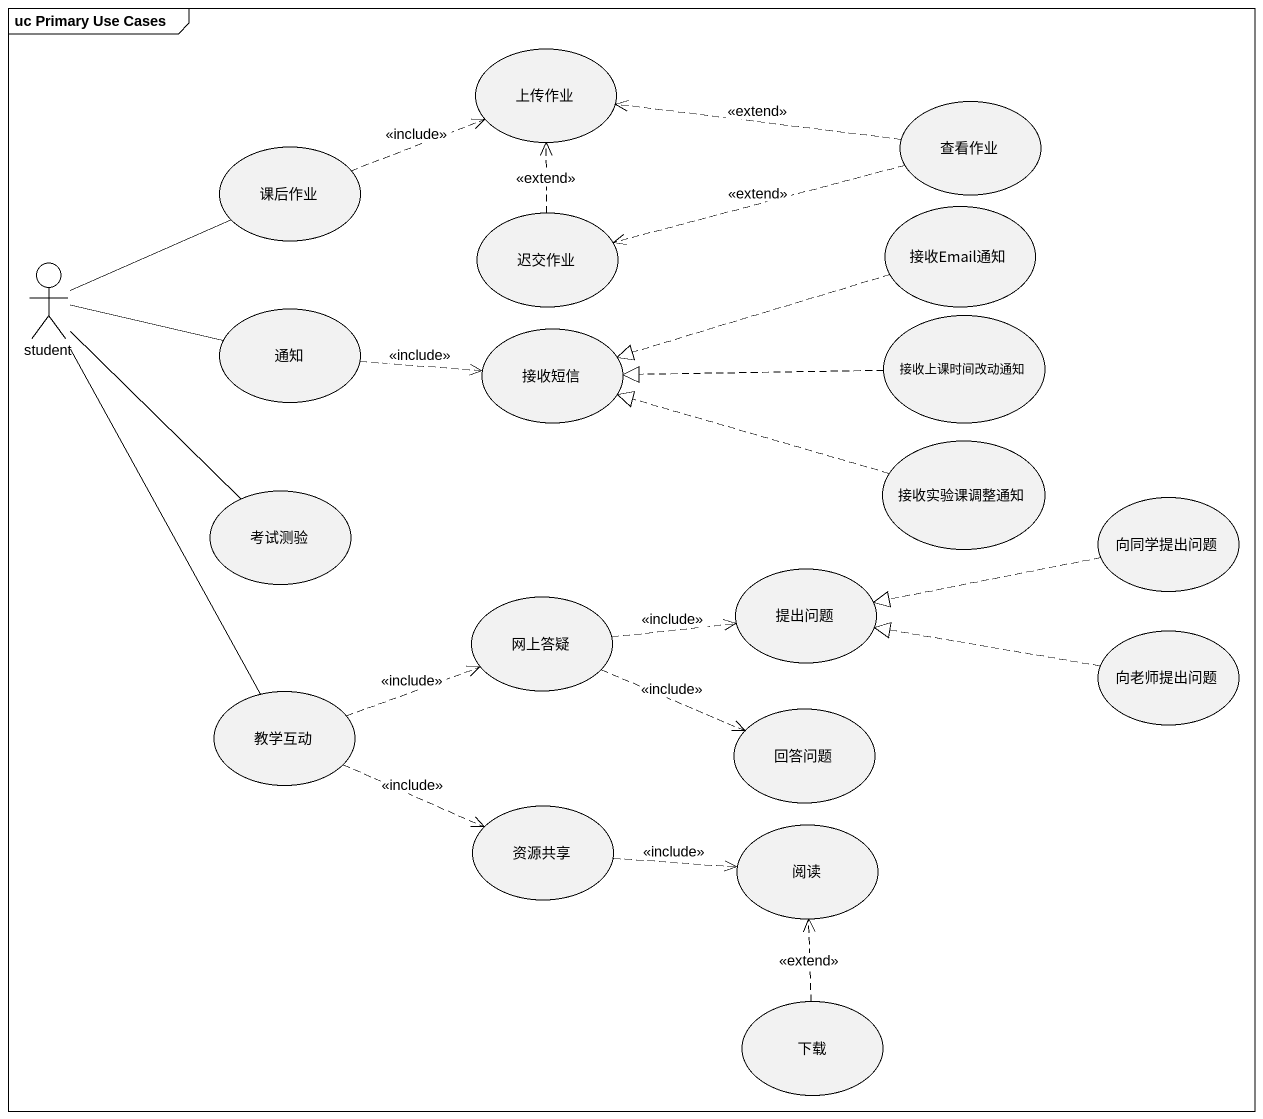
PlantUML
@startuml
mainframe uc Primary Use Cases
usecase 上传作业
usecase 查看作业
usecase 课后作业
usecase 迟交作业
usecase 接收Email通知
actor student
usecase 通知
usecase 接收短信
usecase 接收上课时间改动通知
usecase 考试测验
usecase 接收实验课调整通知
usecase 向同学提出问题
usecase 网上答疑
usecase 提出问题
usecase 向老师提出问题
usecase 教学互动
usecase 回答问题
usecase 资源共享
usecase 阅读
usecase 下载
查看作业 .left.> 上传作业 : <<extend>>
查看作业 .left.> 迟交作业 : <<extend>>
课后作业 .right.> 上传作业 : <<include>>
迟交作业 .up.> 上传作业 : <<extend>>
接收Email通知 .left.|> 接收短信
student -right- 课后作业
student -right- 通知
student -- 考试测验
student -- 教学互动
通知 .right.> 接收短信 : <<include>>
接收上课时间改动通知 .left.|> 接收短信
接收实验课调整通知 .left.|> 接收短信
向同学提出问题 .left.|> 提出问题
网上答疑 .right.> 提出问题 : <<include>>
网上答疑 .right.> 回答问题 : <<include>>
向老师提出问题 .left.|> 提出问题
教学互动 .right.> 网上答疑 : <<include>>
教学互动 .right.> 资源共享 : <<include>>
资源共享 .right.> 阅读 : <<include>>
下载 .up.> 阅读 : <<extend>>
@enduml
